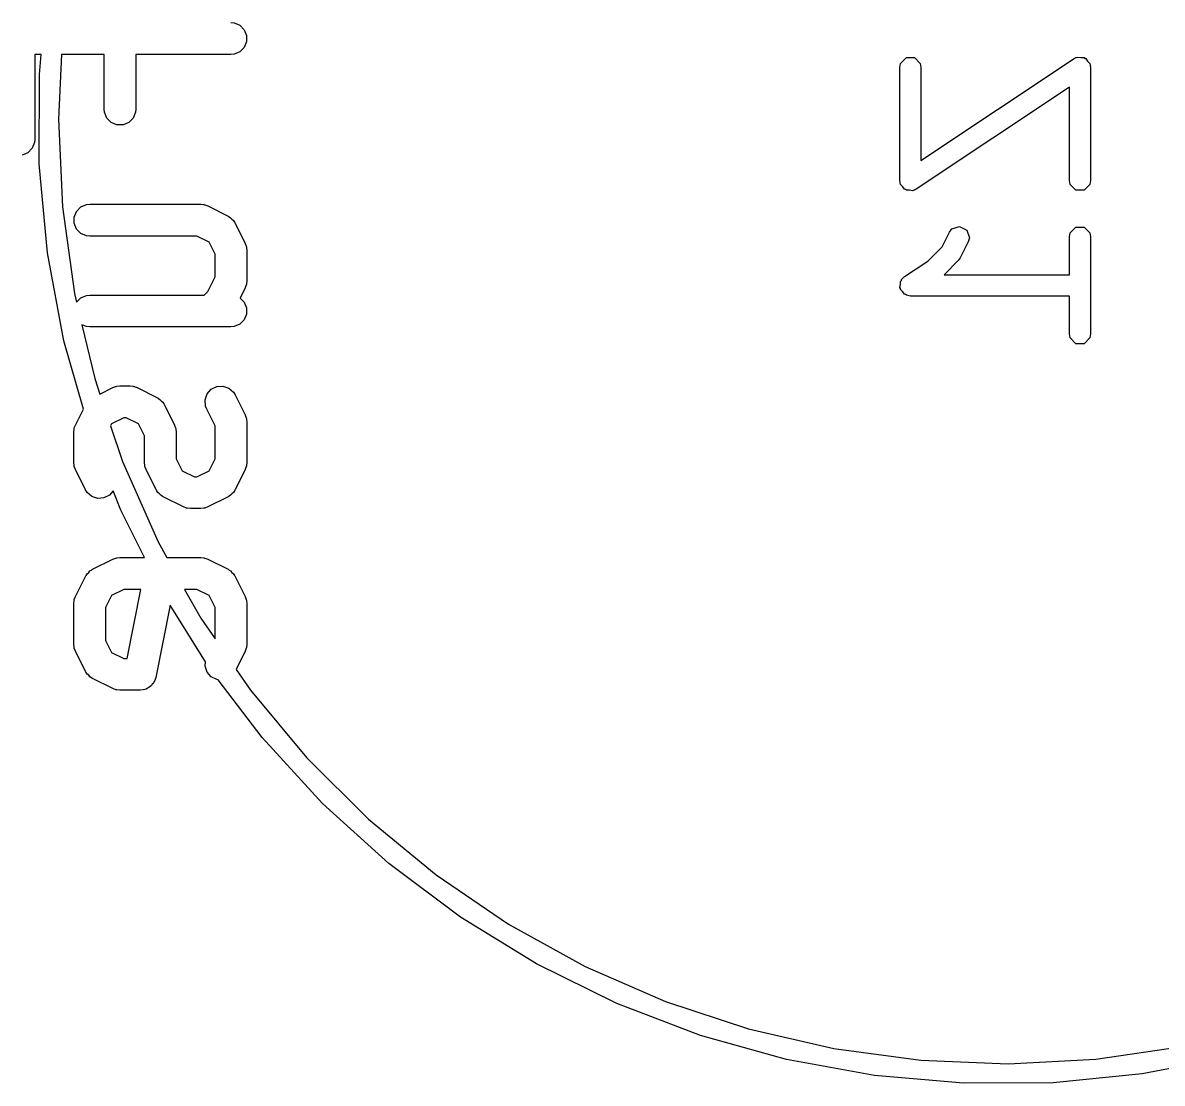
# Model space of a CAD drawing. Header units: inches. Extents: x 0.38 to 5.39, y 0.07 to 3.28.
# Drawn here: x 2.5066 to 2.7182, y 0.2199 to 0.4169 of the extents above; entities that cross this region are included whole.
import ezdxf

# ---------------------------------------------------------------- set-up
doc = ezdxf.new("R2010")
doc.units = ezdxf.units.IN
doc.header["$MEASUREMENT"] = 0
doc.layers.add('BLACK', color=250, linetype='CONTINUOUS')

msp = doc.modelspace()

# ---------------------------------------------------------------- linework, layer by layer
at = {"layer": 'BLACK', "linetype": 'CONTINUOUS'}
for p, q in [((2.54524, 0.41693), (2.54582, 0.41687)), ((2.54582, 0.41687), (2.54689, 0.41643)), ((2.54689, 0.41643), (2.5477, 0.41562)), ((2.5477, 0.41562), (2.54814, 0.41455)), ((2.54814, 0.4134), (2.5477, 0.41234)), ((2.54814, 0.41455), (2.54814, 0.4134)), ((2.51001, 0.41102), (2.50883, 0.41102)), ((2.50883, 0.41102), (2.50883, 0.39523)), ((2.50966, 0.40729), (2.51001, 0.41102)), ((2.51378, 0.41102), (2.51321, 0.39898)), ((2.52167, 0.41102), (2.51378, 0.41102)), ((2.52167, 0.40085), (2.52167, 0.41102)), ((2.54524, 0.41102), (2.52758, 0.41102)), ((2.52758, 0.41102), (2.52758, 0.40085)), ((2.54582, 0.41108), (2.54524, 0.41102)), ((2.54689, 0.41152), (2.54582, 0.41108)), ((2.5477, 0.41234), (2.54689, 0.41152)), ((2.70226, 0.41043), (2.70253, 0.41054)), ((2.70253, 0.41054), (2.70309, 0.41043)), ((2.66944, 0.40861), (2.66959, 0.40936)), ((2.66944, 0.38761), (2.66944, 0.40861)), ((2.66959, 0.40936), (2.67066, 0.41043)), ((2.67066, 0.41043), (2.67217, 0.41043)), ((2.67217, 0.41043), (2.67323, 0.40936)), ((2.67323, 0.40936), (2.67338, 0.40861)), ((2.67338, 0.39129), (2.70182, 0.41025)), ((2.67338, 0.40861), (2.67338, 0.39129)), ((2.70182, 0.41025), (2.70209, 0.41036)), ((2.70209, 0.41036), (2.70216, 0.41043)), ((2.70216, 0.41043), (2.70226, 0.41043)), ((2.70309, 0.41043), (2.70366, 0.41043)), ((2.70366, 0.41043), (2.70381, 0.41028)), ((2.70381, 0.41028), (2.704, 0.41024)), ((2.704, 0.41024), (2.70432, 0.40977)), ((2.70432, 0.40977), (2.70473, 0.40936)), ((2.70473, 0.40936), (2.70479, 0.40907)), ((2.70479, 0.40907), (2.70484, 0.40899)), ((2.70484, 0.40899), (2.70482, 0.40889)), ((2.70482, 0.40889), (2.70488, 0.40861)), ((2.70488, 0.40861), (2.70488, 0.38761)), ((2.50965, 0.39068), (2.50966, 0.40729)), ((2.70094, 0.40493), (2.67251, 0.38597)), ((2.70094, 0.38761), (2.70094, 0.40493)), ((2.52173, 0.40028), (2.52167, 0.40085)), ((2.52217, 0.39921), (2.52173, 0.40028)), ((2.52752, 0.40028), (2.52708, 0.39921)), ((2.52758, 0.40085), (2.52752, 0.40028)), ((2.51321, 0.39898), (2.51396, 0.38273)), ((2.52298, 0.3984), (2.52217, 0.39921)), ((2.52405, 0.39796), (2.52298, 0.3984)), ((2.5252, 0.39796), (2.52405, 0.39796)), ((2.52626, 0.3984), (2.5252, 0.39796)), ((2.52708, 0.39921), (2.52626, 0.3984)), ((2.50833, 0.39359), (2.50752, 0.39277)), ((2.50877, 0.39465), (2.50833, 0.39359)), ((2.50883, 0.39523), (2.50877, 0.39465)), ((2.50752, 0.39277), (2.50645, 0.39233)), ((2.51118, 0.37414), (2.50965, 0.39068)), ((2.6695, 0.38732), (2.66944, 0.38761)), ((2.66948, 0.38723), (2.6695, 0.38732)), ((2.66954, 0.38715), (2.66948, 0.38723)), ((2.70109, 0.38686), (2.70094, 0.38761)), ((2.70488, 0.38761), (2.70473, 0.38686)), ((2.66959, 0.38686), (2.66954, 0.38715)), ((2.67, 0.38645), (2.66959, 0.38686)), ((2.67032, 0.38597), (2.67, 0.38645)), ((2.67052, 0.38593), (2.67032, 0.38597)), ((2.67066, 0.38579), (2.67052, 0.38593)), ((2.67123, 0.38579), (2.67066, 0.38579)), ((2.6718, 0.38568), (2.67123, 0.38579)), ((2.67207, 0.38579), (2.6718, 0.38568)), ((2.67217, 0.38579), (2.67207, 0.38579)), ((2.67224, 0.38586), (2.67217, 0.38579)), ((2.67251, 0.38597), (2.67224, 0.38586)), ((2.70216, 0.38579), (2.70109, 0.38686)), ((2.70366, 0.38579), (2.70216, 0.38579)), ((2.70473, 0.38686), (2.70366, 0.38579)), ((2.51736, 0.38269), (2.51842, 0.38313)), ((2.51842, 0.38313), (2.519, 0.38318)), ((2.519, 0.38318), (2.53962, 0.38318)), ((2.53962, 0.38318), (2.5402, 0.38313)), ((2.5402, 0.38313), (2.54029, 0.38309)), ((2.54029, 0.38309), (2.5404, 0.38308)), ((2.5404, 0.38308), (2.54094, 0.38287)), ((2.51396, 0.38273), (2.5162, 0.36663)), ((2.5161, 0.38081), (2.51654, 0.38187)), ((2.51654, 0.38187), (2.51736, 0.38269)), ((2.54094, 0.38287), (2.54469, 0.381)), ((2.54469, 0.381), (2.54479, 0.38094)), ((2.54479, 0.38094), (2.54483, 0.38092)), ((2.54483, 0.38092), (2.54489, 0.38087)), ((2.54489, 0.38087), (2.54518, 0.38069)), ((2.5161, 0.37965), (2.5161, 0.38081)), ((2.51654, 0.37859), (2.5161, 0.37965)), ((2.54518, 0.38069), (2.54542, 0.38041)), ((2.54542, 0.38041), (2.5457, 0.38017)), ((2.5457, 0.38017), (2.54589, 0.37987)), ((2.54589, 0.37987), (2.54594, 0.37982)), ((2.54594, 0.37982), (2.54595, 0.37977)), ((2.54595, 0.37977), (2.54601, 0.37968)), ((2.54601, 0.37968), (2.54789, 0.37593)), ((2.67912, 0.3786), (2.68055, 0.37907)), ((2.68055, 0.37907), (2.6819, 0.3784)), ((2.70109, 0.37786), (2.70216, 0.37893)), ((2.70216, 0.37893), (2.70366, 0.37893)), ((2.70366, 0.37893), (2.70473, 0.37786)), ((2.51736, 0.37778), (2.51654, 0.37859)), ((2.51842, 0.37733), (2.51736, 0.37778)), ((2.519, 0.37728), (2.51842, 0.37733)), ((2.53892, 0.37728), (2.519, 0.37728)), ((2.54117, 0.37615), (2.53892, 0.37728)), ((2.67729, 0.37528), (2.67865, 0.37799)), ((2.67865, 0.37799), (2.67912, 0.3786)), ((2.6819, 0.3784), (2.68238, 0.37697)), ((2.68238, 0.37697), (2.68217, 0.37623)), ((2.70094, 0.37711), (2.70109, 0.37786)), ((2.70094, 0.37008), (2.70094, 0.37711)), ((2.70473, 0.37786), (2.70488, 0.37711)), ((2.70488, 0.37711), (2.70488, 0.35911)), ((2.54229, 0.37391), (2.54117, 0.37615)), ((2.54789, 0.37593), (2.54809, 0.37539)), ((2.54809, 0.37539), (2.5481, 0.37528)), ((2.5481, 0.37528), (2.54814, 0.37518)), ((2.54814, 0.37518), (2.5482, 0.37461)), ((2.5482, 0.37461), (2.5482, 0.36898)), ((2.67466, 0.37264), (2.67729, 0.37528)), ((2.68217, 0.37623), (2.68067, 0.37323)), ((2.51423, 0.35781), (2.51118, 0.37414)), ((2.54229, 0.36968), (2.54229, 0.37391)), ((2.67032, 0.36975), (2.67466, 0.37264)), ((2.6803, 0.37272), (2.67767, 0.37008)), ((2.68048, 0.37298), (2.6803, 0.37272)), ((2.68067, 0.37323), (2.68048, 0.37298)), ((2.54094, 0.36698), (2.54229, 0.36968)), ((2.54809, 0.3682), (2.54789, 0.36766)), ((2.5481, 0.36831), (2.54809, 0.3682)), ((2.54814, 0.36841), (2.5481, 0.36831)), ((2.5482, 0.36898), (2.54814, 0.36841)), ((2.66948, 0.36773), (2.66959, 0.36829)), ((2.66959, 0.36887), (2.66974, 0.36901)), ((2.66959, 0.36829), (2.66959, 0.36887)), ((2.66974, 0.36901), (2.66978, 0.36921)), ((2.66978, 0.36921), (2.67032, 0.36975)), ((2.67767, 0.37008), (2.70094, 0.37008)), ((2.5162, 0.36663), (2.51658, 0.36503)), ((2.51736, 0.36581), (2.51842, 0.36625)), ((2.51842, 0.36625), (2.519, 0.36631)), ((2.519, 0.36631), (2.54027, 0.36631)), ((2.54027, 0.36631), (2.54094, 0.36698)), ((2.54789, 0.36766), (2.54694, 0.36576)), ((2.66959, 0.36756), (2.66948, 0.36773)), ((2.66959, 0.36736), (2.66959, 0.36756)), ((2.67, 0.36695), (2.66959, 0.36736)), ((2.67032, 0.36648), (2.67, 0.36695)), ((2.67052, 0.36644), (2.67032, 0.36648)), ((2.67066, 0.36629), (2.67052, 0.36644)), ((2.67141, 0.36614), (2.67066, 0.36629)), ((2.70094, 0.36614), (2.67141, 0.36614)), ((2.70094, 0.35911), (2.70094, 0.36614)), ((2.51658, 0.36503), (2.51736, 0.36581)), ((2.54694, 0.36576), (2.5477, 0.365)), ((2.5477, 0.365), (2.54814, 0.36393)), ((2.54814, 0.36278), (2.5477, 0.36172)), ((2.54814, 0.36393), (2.54814, 0.36278)), ((2.51842, 0.36046), (2.51757, 0.36081)), ((2.51757, 0.36081), (2.51993, 0.3508)), ((2.519, 0.3604), (2.51842, 0.36046)), ((2.54524, 0.3604), (2.519, 0.3604)), ((2.54582, 0.36046), (2.54524, 0.3604)), ((2.54689, 0.3609), (2.54582, 0.36046)), ((2.5477, 0.36172), (2.54689, 0.3609)), ((2.51784, 0.34515), (2.51423, 0.35781)), ((2.70109, 0.35836), (2.70094, 0.35911)), ((2.70216, 0.35729), (2.70109, 0.35836)), ((2.70473, 0.35836), (2.70366, 0.35729)), ((2.70488, 0.35911), (2.70473, 0.35836)), ((2.70366, 0.35729), (2.70216, 0.35729)), ((2.51993, 0.3508), (2.5209, 0.34792)), ((2.5233, 0.34913), (2.52384, 0.34933)), ((2.52384, 0.34933), (2.52395, 0.34934)), ((2.52395, 0.34934), (2.52405, 0.34938)), ((2.52405, 0.34938), (2.52462, 0.34944)), ((2.52462, 0.34944), (2.5265, 0.34944)), ((2.5265, 0.34944), (2.52707, 0.34938)), ((2.52707, 0.34938), (2.52717, 0.34934)), ((2.52717, 0.34934), (2.52728, 0.34933)), ((2.52728, 0.34933), (2.52782, 0.34913)), ((2.54156, 0.34882), (2.54259, 0.34933)), ((2.54259, 0.34933), (2.54374, 0.34941)), ((2.54374, 0.34941), (2.54483, 0.34905)), ((2.5209, 0.34792), (2.5233, 0.34913)), ((2.52782, 0.34913), (2.53157, 0.34725)), ((2.53157, 0.34725), (2.53166, 0.34719)), ((2.53166, 0.34719), (2.53171, 0.34717)), ((2.53171, 0.34717), (2.53177, 0.34713)), ((2.53177, 0.34713), (2.53206, 0.34694)), ((2.54044, 0.34685), (2.5408, 0.34795)), ((2.5408, 0.34795), (2.54156, 0.34882)), ((2.54483, 0.34905), (2.5457, 0.34829)), ((2.5457, 0.34829), (2.54601, 0.3478)), ((2.54601, 0.3478), (2.54789, 0.34406)), ((2.51636, 0.34218), (2.51784, 0.34515)), ((2.53206, 0.34694), (2.5323, 0.34666)), ((2.5323, 0.34666), (2.53258, 0.34642)), ((2.53258, 0.34642), (2.53276, 0.34613)), ((2.53276, 0.34613), (2.53281, 0.34607)), ((2.53281, 0.34607), (2.53283, 0.34603)), ((2.53283, 0.34603), (2.53289, 0.34593)), ((2.53289, 0.34593), (2.53476, 0.34218)), ((2.54052, 0.3457), (2.54044, 0.34685)), ((2.54073, 0.34516), (2.54052, 0.3457)), ((2.54229, 0.34204), (2.54073, 0.34516)), ((2.52532, 0.34353), (2.52307, 0.34241)), ((2.5258, 0.34353), (2.52532, 0.34353)), ((2.52805, 0.34241), (2.5258, 0.34353)), ((2.54789, 0.34406), (2.54809, 0.34351)), ((2.54809, 0.34351), (2.5481, 0.34341)), ((2.5481, 0.34341), (2.54814, 0.34331)), ((2.54814, 0.34331), (2.5482, 0.34273)), ((2.51605, 0.34086), (2.5161, 0.34144)), ((2.51605, 0.33524), (2.51605, 0.34086)), ((2.5161, 0.34144), (2.51614, 0.34153)), ((2.51614, 0.34153), (2.51615, 0.34164)), ((2.51615, 0.34164), (2.51636, 0.34218)), ((2.52307, 0.34241), (2.52288, 0.34202)), ((2.52288, 0.34202), (2.52511, 0.33538)), ((2.52917, 0.34016), (2.52805, 0.34241)), ((2.53476, 0.34218), (2.53497, 0.34164)), ((2.53497, 0.34164), (2.53498, 0.34153)), ((2.53498, 0.34153), (2.53502, 0.34144)), ((2.53502, 0.34144), (2.53507, 0.34086)), ((2.53507, 0.34086), (2.53507, 0.33593)), ((2.54229, 0.33593), (2.54229, 0.34204)), ((2.5482, 0.34273), (2.5482, 0.33524)), ((2.52917, 0.33524), (2.52917, 0.34016)), ((2.5161, 0.33466), (2.51605, 0.33524)), ((2.51614, 0.33456), (2.5161, 0.33466)), ((2.51615, 0.33446), (2.51614, 0.33456)), ((2.51636, 0.33392), (2.51615, 0.33446)), ((2.52511, 0.33538), (2.53169, 0.32051)), ((2.52923, 0.33466), (2.52917, 0.33524)), ((2.52927, 0.33456), (2.52923, 0.33466)), ((2.52927, 0.33446), (2.52927, 0.33456)), ((2.52948, 0.33392), (2.52927, 0.33446)), ((2.53507, 0.33593), (2.5362, 0.33369)), ((2.54117, 0.33369), (2.54229, 0.33593)), ((2.54809, 0.33446), (2.54789, 0.33392)), ((2.5481, 0.33456), (2.54809, 0.33446)), ((2.54814, 0.33466), (2.5481, 0.33456)), ((2.5482, 0.33524), (2.54814, 0.33466)), ((2.51823, 0.33017), (2.51636, 0.33392)), ((2.53136, 0.33017), (2.52948, 0.33392)), ((2.5362, 0.33369), (2.53844, 0.33256)), ((2.53844, 0.33256), (2.53892, 0.33256)), ((2.53892, 0.33256), (2.54117, 0.33369)), ((2.54789, 0.33392), (2.54601, 0.33017)), ((2.51854, 0.32968), (2.51823, 0.33017)), ((2.53142, 0.33007), (2.53136, 0.33017)), ((2.54601, 0.33017), (2.54595, 0.33007)), ((2.51941, 0.32892), (2.51854, 0.32968)), ((2.5205, 0.32856), (2.51941, 0.32892)), ((2.52165, 0.32864), (2.5205, 0.32856)), ((2.52268, 0.32915), (2.52165, 0.32864)), ((2.52339, 0.32997), (2.52268, 0.32915)), ((2.5248, 0.32635), (2.52339, 0.32997)), ((2.53143, 0.33002), (2.53142, 0.33007)), ((2.53148, 0.32997), (2.53143, 0.33002)), ((2.53166, 0.32968), (2.53148, 0.32997)), ((2.53194, 0.32943), (2.53166, 0.32968)), ((2.53219, 0.32915), (2.53194, 0.32943)), ((2.53248, 0.32897), (2.53219, 0.32915)), ((2.53253, 0.32892), (2.53248, 0.32897)), ((2.53258, 0.32891), (2.53253, 0.32892)), ((2.53268, 0.32885), (2.53258, 0.32891)), ((2.53643, 0.32697), (2.53268, 0.32885)), ((2.54469, 0.32885), (2.54094, 0.32697)), ((2.54479, 0.32891), (2.54469, 0.32885)), ((2.54483, 0.32892), (2.54479, 0.32891)), ((2.54489, 0.32897), (2.54483, 0.32892)), ((2.54518, 0.32915), (2.54489, 0.32897)), ((2.54542, 0.32943), (2.54518, 0.32915)), ((2.5457, 0.32968), (2.54542, 0.32943)), ((2.54589, 0.32997), (2.5457, 0.32968)), ((2.54594, 0.33002), (2.54589, 0.32997)), ((2.54595, 0.33007), (2.54594, 0.33002)), ((2.52919, 0.31757), (2.5248, 0.32635)), ((2.53697, 0.32676), (2.53643, 0.32697)), ((2.53707, 0.32676), (2.53697, 0.32676)), ((2.53717, 0.32672), (2.53707, 0.32676)), ((2.53775, 0.32666), (2.53717, 0.32672)), ((2.53962, 0.32666), (2.53775, 0.32666)), ((2.5402, 0.32672), (2.53962, 0.32666)), ((2.54029, 0.32676), (2.5402, 0.32672)), ((2.5404, 0.32676), (2.54029, 0.32676)), ((2.54094, 0.32697), (2.5404, 0.32676)), ((2.53169, 0.32051), (2.53334, 0.31757)), ((2.5233, 0.31725), (2.52384, 0.31746)), ((2.52384, 0.31746), (2.52395, 0.31747)), ((2.52395, 0.31747), (2.52405, 0.31751)), ((2.52405, 0.31751), (2.52462, 0.31757)), ((2.52462, 0.31757), (2.52919, 0.31757)), ((2.53334, 0.31757), (2.53962, 0.31757)), ((2.53962, 0.31757), (2.5402, 0.31751)), ((2.5402, 0.31751), (2.54029, 0.31747)), ((2.54029, 0.31747), (2.5404, 0.31746)), ((2.5404, 0.31746), (2.54094, 0.31725)), ((2.51935, 0.31525), (2.51941, 0.3153)), ((2.51941, 0.3153), (2.51946, 0.31532)), ((2.51946, 0.31532), (2.51955, 0.31538)), ((2.51955, 0.31538), (2.5233, 0.31725)), ((2.54094, 0.31725), (2.54469, 0.31538)), ((2.54469, 0.31538), (2.54479, 0.31532)), ((2.54479, 0.31532), (2.54483, 0.3153)), ((2.54483, 0.3153), (2.54489, 0.31525)), ((2.51636, 0.31031), (2.51823, 0.31406)), ((2.51823, 0.31406), (2.51829, 0.31416)), ((2.51829, 0.31416), (2.51831, 0.3142)), ((2.51831, 0.3142), (2.51836, 0.31426)), ((2.51836, 0.31426), (2.51854, 0.31455)), ((2.51854, 0.31455), (2.51882, 0.31479)), ((2.51882, 0.31479), (2.51906, 0.31507)), ((2.51906, 0.31507), (2.51935, 0.31525)), ((2.54489, 0.31525), (2.54518, 0.31507)), ((2.54518, 0.31507), (2.54542, 0.31479)), ((2.54542, 0.31479), (2.5457, 0.31455)), ((2.5457, 0.31455), (2.54589, 0.31426)), ((2.54589, 0.31426), (2.54594, 0.3142)), ((2.54594, 0.3142), (2.54595, 0.31416)), ((2.54595, 0.31416), (2.54601, 0.31406)), ((2.54601, 0.31406), (2.54789, 0.31031)), ((2.52532, 0.31166), (2.52307, 0.31054)), ((2.52852, 0.31166), (2.52532, 0.31166)), ((2.52595, 0.29882), (2.52852, 0.31166)), ((2.53892, 0.31166), (2.53664, 0.31166)), ((2.53664, 0.31166), (2.53963, 0.30631)), ((2.54117, 0.31054), (2.53892, 0.31166)), ((2.51605, 0.30899), (2.5161, 0.30957)), ((2.51605, 0.30149), (2.51605, 0.30899)), ((2.5161, 0.30957), (2.51614, 0.30966)), ((2.51614, 0.30966), (2.51615, 0.30977)), ((2.51615, 0.30977), (2.51636, 0.31031)), ((2.52307, 0.31054), (2.52195, 0.30829)), ((2.54229, 0.30829), (2.54117, 0.31054)), ((2.54789, 0.31031), (2.54809, 0.30977)), ((2.54809, 0.30977), (2.5481, 0.30966)), ((2.5481, 0.30966), (2.54814, 0.30957)), ((2.54814, 0.30957), (2.5482, 0.30899)), ((2.5482, 0.30899), (2.5482, 0.30149)), ((2.52195, 0.30829), (2.52195, 0.30219)), ((2.53395, 0.30871), (2.53127, 0.29529)), ((2.5405, 0.29817), (2.53395, 0.30871)), ((2.54229, 0.30244), (2.54229, 0.30829)), ((2.53963, 0.30631), (2.54229, 0.30244)), ((2.5161, 0.30091), (2.51605, 0.30149)), ((2.51614, 0.30082), (2.5161, 0.30091)), ((2.51615, 0.30071), (2.51614, 0.30082)), ((2.51636, 0.30017), (2.51615, 0.30071)), ((2.52195, 0.30219), (2.52307, 0.29994)), ((2.54809, 0.30071), (2.54789, 0.30017)), ((2.5481, 0.30082), (2.54809, 0.30071)), ((2.54814, 0.30091), (2.5481, 0.30082)), ((2.5482, 0.30149), (2.54814, 0.30091)), ((2.51823, 0.29642), (2.51636, 0.30017)), ((2.52307, 0.29994), (2.52532, 0.29882)), ((2.52532, 0.29882), (2.52595, 0.29882)), ((2.54789, 0.30017), (2.54619, 0.29677)), ((2.51829, 0.29632), (2.51823, 0.29642)), ((2.51831, 0.29628), (2.51829, 0.29632)), ((2.51836, 0.29622), (2.51831, 0.29628)), ((2.54044, 0.29737), (2.5405, 0.29817)), ((2.5408, 0.29628), (2.54044, 0.29737)), ((2.54156, 0.29541), (2.5408, 0.29628)), ((2.54619, 0.29677), (2.54884, 0.29291)), ((2.51854, 0.29593), (2.51836, 0.29622)), ((2.51882, 0.29569), (2.51854, 0.29593)), ((2.51906, 0.29541), (2.51882, 0.29569)), ((2.51935, 0.29522), (2.51906, 0.29541)), ((2.51941, 0.29518), (2.51935, 0.29522)), ((2.51946, 0.29516), (2.51941, 0.29518)), ((2.51955, 0.2951), (2.51946, 0.29516)), ((2.5233, 0.29322), (2.51955, 0.2951)), ((2.53083, 0.29423), (2.53062, 0.29402)), ((2.53094, 0.29449), (2.53083, 0.29423)), ((2.5311, 0.29473), (2.53094, 0.29449)), ((2.53127, 0.29529), (2.5311, 0.29473)), ((2.54259, 0.29489), (2.54156, 0.29541)), ((2.54289, 0.29487), (2.54259, 0.29489)), ((2.55103, 0.28415), (2.54289, 0.29487)), ((2.52384, 0.29302), (2.5233, 0.29322)), ((2.52395, 0.29301), (2.52384, 0.29302)), ((2.52405, 0.29297), (2.52395, 0.29301)), ((2.52462, 0.29291), (2.52405, 0.29297)), ((2.52837, 0.29291), (2.52462, 0.29291)), ((2.52895, 0.29297), (2.52837, 0.29291)), ((2.52837, 0.29291), (2.52837, 0.29291)), ((2.52922, 0.29308), (2.52895, 0.29297)), ((2.5295, 0.29314), (2.52922, 0.29308)), ((2.52974, 0.2933), (2.5295, 0.29314)), ((2.53001, 0.29341), (2.52974, 0.2933)), ((2.53022, 0.29362), (2.53001, 0.29341)), ((2.53046, 0.29378), (2.53022, 0.29362)), ((2.53062, 0.29402), (2.53046, 0.29378)), ((2.54884, 0.29291), (2.55926, 0.28043)), ((2.56225, 0.2719), (2.55103, 0.28415)), ((2.55926, 0.28043), (2.57079, 0.26896)), ((2.57455, 0.26074), (2.56225, 0.2719)), ((2.57079, 0.26896), (2.58333, 0.25861)), ((2.58784, 0.25078), (2.57455, 0.26074)), ((2.58333, 0.25861), (2.59678, 0.24946)), ((2.60199, 0.24208), (2.58784, 0.25078)), ((2.59678, 0.24946), (2.61102, 0.2416)), ((2.61689, 0.23474), (2.60199, 0.24208)), ((2.61102, 0.2416), (2.62592, 0.23509)), ((2.62592, 0.23509), (2.64136, 0.23)), ((2.63241, 0.2288), (2.61689, 0.23474)), ((2.64841, 0.22433), (2.63241, 0.2288)), ((2.64136, 0.23), (2.65721, 0.22635)), ((2.70582, 0.22438), (2.72191, 0.22673)), ((2.66475, 0.22137), (2.64841, 0.22433)), ((2.65721, 0.22635), (2.67333, 0.22419)), ((2.68958, 0.22353), (2.70582, 0.22438)), ((2.73074, 0.22482), (2.71444, 0.22166)), ((2.67333, 0.22419), (2.68958, 0.22353)), ((2.6813, 0.21993), (2.66475, 0.22137)), ((2.71444, 0.22166), (2.69791, 0.22002)), ((2.69791, 0.22002), (2.6813, 0.21993))]:
    msp.add_line(p, q, dxfattribs=at)

doc.saveas('drawing.dxf')
